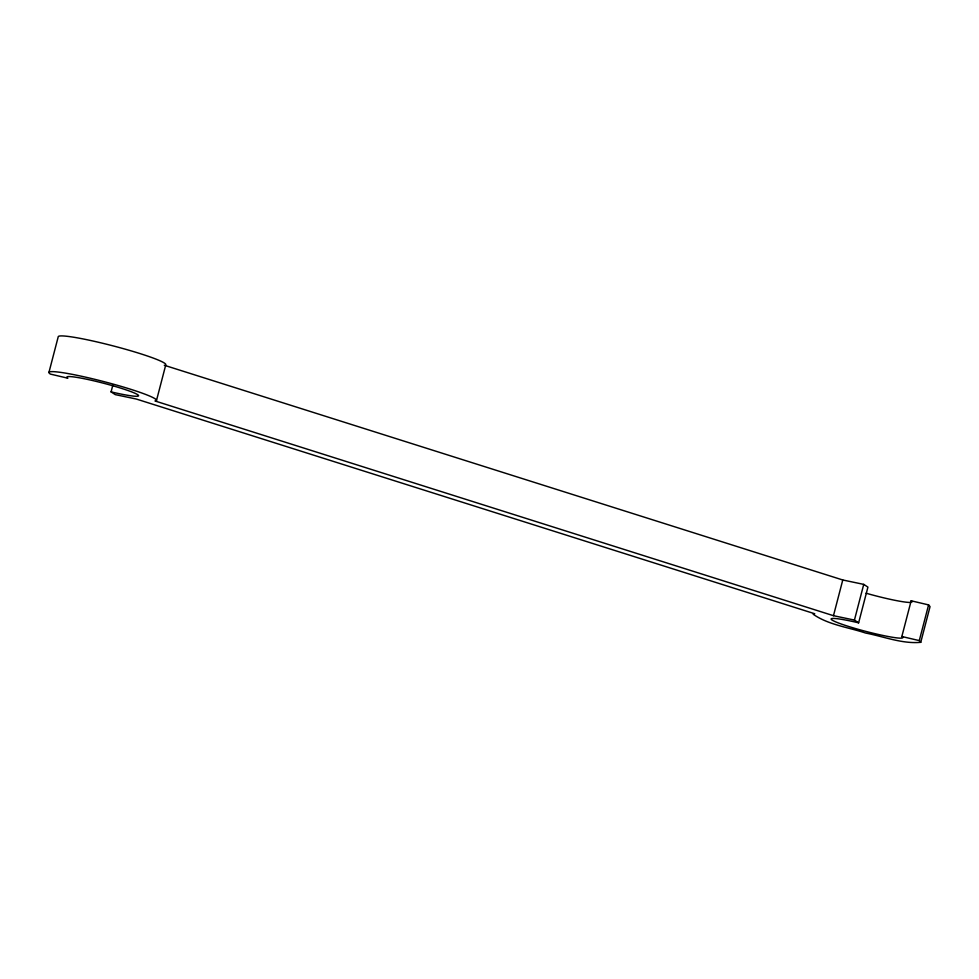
<?xml version="1.0" encoding="UTF-8"?>
<svg xmlns="http://www.w3.org/2000/svg" width="979" height="979" viewBox="0 0 979 979"><rect width="100%" height="100%" fill="white"/><g stroke="black" fill="none" stroke-linecap="round" stroke-linejoin="round"><path stroke-width="1.47" d="M48.95 372.399L58.25 336.678A55.57 4.944 14.6 0 1 113.466 345.979A55.57 4.944 14.6 0 1 165.806 364.739L156.505 400.448L154.976 400.962L833.472 615.693L854.434 620.086L858.62 622.828L867.92 587.119L863.735 584.377L842.772 579.984L164.276 365.253M858.62 622.828A37.055 3.292 14.6 0 0 832.101 620.074A37.055 3.292 14.6 0 0 875.324 633.756A37.055 3.292 14.6 0 0 901.843 636.509L911.155 600.8L928.594 604.9L930.05 606.601L920.749 642.322C902.246 644.072 883.645 636.509 865.534 633.021C848.181 627.233 828.307 624.835 813.194 614.261L814.724 613.747L136.228 399.016L115.265 394.623L111.08 391.881L112.94 384.747M833.472 615.693L842.772 579.984M854.434 620.086L863.735 584.377M920.749 642.322L919.281 640.609L928.594 604.9M901.843 636.509L919.281 640.609M156.505 400.448A55.57 4.944 14.6 0 0 97.129 379.901A55.57 4.944 14.6 0 0 50.406 374.1L67.845 378.2A37.055 3.292 14.6 0 1 94.376 380.953A37.055 3.292 14.6 0 1 137.598 394.635A37.055 3.292 14.6 0 1 111.08 391.881M910.654 602.428A37.055 3.292 14.6 0 1 866.072 593.213M911.155 600.8A37.055 3.292 14.6 0 1 912.122 601.926"/></g></svg>
